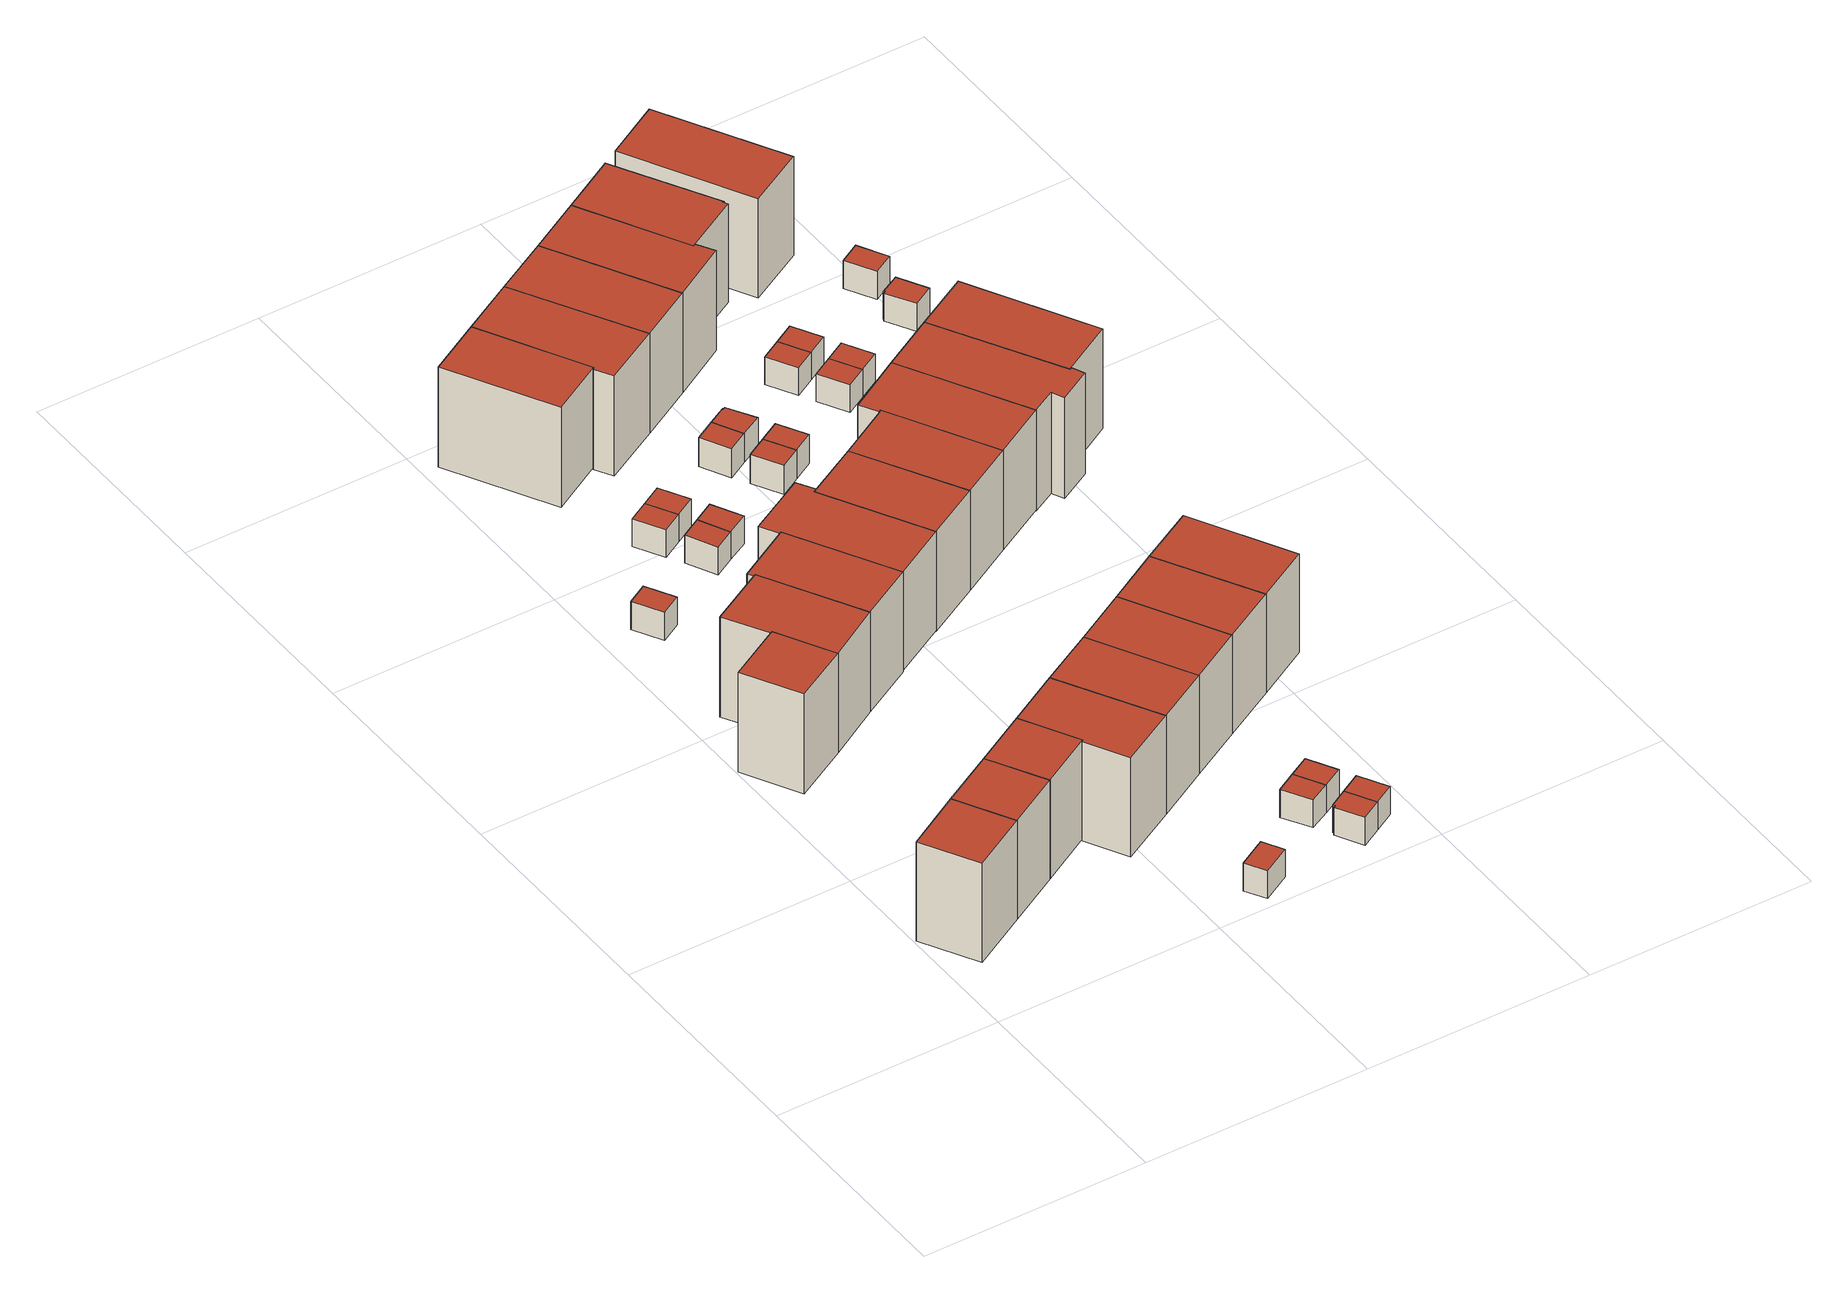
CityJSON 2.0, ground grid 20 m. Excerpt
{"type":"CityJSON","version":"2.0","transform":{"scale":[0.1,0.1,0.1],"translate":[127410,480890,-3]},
"CityObjects":{
"building1":{"type":"Building","attributes":{"b3_dak_type":"multiple horizontal","b3_h_dak_50p":7.15,"b3_h_dak_70p":7.23,"b3_h_dak_max":7.38,"b3_h_dak_min":1.09,"b3_h_maaiveld":-2.41,"b3_kas_warenhuis":false,"b3_mutatie_ahn3_ahn4":true,"b3_reconstructie_onvolledig":false,"b3_rmse_lod12":1,"b3_rmse_lod13":1,"b3_rmse_lod22":0.988,"b3_val3dity_lod12":"[]","b3_val3dity_lod13":"[]","b3_val3dity_lod22":"[]","b3_volume_lod12":304.43,"b3_volume_lod13":304.43,"b3_volume_lod22":302.53,"geconstateerd":false,"oorspronkelijkbouwjaar":2018,"status":"Pand in gebruik"},"children":["building1-1"]},
"building1-1":{"type":"BuildingPart","parents":["building1"],"geometry":[{"type":"Solid","lod":"1.2","boundaries":[[[[0,1,2,3]],[[4,1,0,5]],[[5,0,3,6]],[[7,2,1,4]],[[6,3,2,7]],[[6,7,4,5]]]],"semantics":{"surfaces":[{"type":"GroundSurface"},{"type":"WallSurface","on_footprint_edge":true},{"type":"RoofSurface"}],"values":[[0,1,1,1,1,2]]}}]},
"building2":{"type":"Building","attributes":{"b3_dak_type":"multiple horizontal","b3_h_dak_50p":7.14,"b3_h_dak_70p":7.22,"b3_h_dak_max":7.39,"b3_h_dak_min":6.94,"b3_h_maaiveld":-2.44,"b3_kas_warenhuis":false,"b3_mutatie_ahn3_ahn4":true,"b3_reconstructie_onvolledig":false,"b3_rmse_lod12":0.137,"b3_rmse_lod13":0.137,"b3_rmse_lod22":0.114,"b3_val3dity_lod12":"[]","b3_val3dity_lod13":"[]","b3_val3dity_lod22":"[]","b3_volume_lod12":291.88,"b3_volume_lod13":291.88,"b3_volume_lod22":289.61,"geconstateerd":false,"oorspronkelijkbouwjaar":2018,"status":"Pand in gebruik"},"children":["building2-1"]},
"building2-1":{"type":"BuildingPart","parents":["building2"],"geometry":[{"type":"Solid","lod":"1.2","boundaries":[[[[3,8,9,0]],[[10,8,3,6]],[[11,9,8,10]],[[6,3,0,5]],[[5,0,9,11]],[[5,11,10,6]]]],"semantics":{"surfaces":[{"type":"GroundSurface"},{"type":"WallSurface","on_footprint_edge":true},{"type":"RoofSurface"}],"values":[[0,1,1,1,1,2]]}}]},
"building3":{"type":"Building","attributes":{"b3_dak_type":"slanted","b3_h_dak_50p":7.13,"b3_h_dak_70p":7.23,"b3_h_dak_max":7.39,"b3_h_dak_min":6.95,"b3_h_maaiveld":-2.5,"b3_kas_warenhuis":false,"b3_mutatie_ahn3_ahn4":true,"b3_reconstructie_onvolledig":false,"b3_rmse_lod12":0.148,"b3_rmse_lod13":0.148,"b3_rmse_lod22":0.121,"b3_val3dity_lod12":"[]","b3_val3dity_lod13":"[]","b3_val3dity_lod22":"[]","b3_volume_lod12":292.3,"b3_volume_lod13":292.3,"b3_volume_lod22":289.14,"geconstateerd":false,"oorspronkelijkbouwjaar":2018,"status":"Pand in gebruik"},"children":["building3-1"]},
"building3-1":{"type":"BuildingPart","parents":["building3"],"geometry":[{"type":"Solid","lod":"1.2","boundaries":[[[[12,13,14,15,16]],[[17,13,12,18]],[[19,14,13,17]],[[20,15,14,19]],[[18,12,16,21]],[[21,16,15,20]],[[21,20,19,17,18]]]],"semantics":{"surfaces":[{"type":"GroundSurface"},{"type":"WallSurface","on_footprint_edge":true},{"type":"RoofSurface"}],"values":[[0,1,1,1,1,1,2]]}}]},
"building4":{"type":"Building","attributes":{"b3_dak_type":"multiple horizontal","b3_h_dak_50p":7.12,"b3_h_dak_70p":7.22,"b3_h_dak_max":7.37,"b3_h_dak_min":1.08,"b3_h_maaiveld":-2.45,"b3_kas_warenhuis":false,"b3_mutatie_ahn3_ahn4":false,"b3_reconstructie_onvolledig":false,"b3_rmse_lod12":1.11,"b3_rmse_lod13":1.11,"b3_rmse_lod22":1.09,"b3_val3dity_lod12":"[]","b3_val3dity_lod13":"[]","b3_val3dity_lod22":"[]","b3_volume_lod12":290.78,"b3_volume_lod13":290.78,"b3_volume_lod22":288.48,"geconstateerd":false,"oorspronkelijkbouwjaar":2018,"status":"Pand in gebruik"},"children":["building4-1"]},
"building4-1":{"type":"BuildingPart","parents":["building4"],"geometry":[{"type":"Solid","lod":"1.2","boundaries":[[[[8,22,23,9]],[[24,22,8,10]],[[25,23,22,24]],[[10,8,9,11]],[[11,9,23,25]],[[11,25,24,10]]]],"semantics":{"surfaces":[{"type":"GroundSurface"},{"type":"WallSurface","on_footprint_edge":true},{"type":"RoofSurface"}],"values":[[0,1,1,1,1,2]]}}]},
"building5":{"type":"Building","attributes":{"b3_dak_type":"multiple horizontal","b3_h_dak_50p":7.1,"b3_h_dak_70p":7.22,"b3_h_dak_max":7.38,"b3_h_dak_min":6.89,"b3_h_maaiveld":-2.47,"b3_kas_warenhuis":false,"b3_mutatie_ahn3_ahn4":true,"b3_reconstructie_onvolledig":false,"b3_rmse_lod12":0.143,"b3_rmse_lod13":0.143,"b3_rmse_lod22":0.119,"b3_val3dity_lod12":"[]","b3_val3dity_lod13":"[]","b3_val3dity_lod22":"[]","b3_volume_lod12":520.03,"b3_volume_lod13":520.03,"b3_volume_lod22":515.89,"geconstateerd":false,"oorspronkelijkbouwjaar":2018,"status":"Pand in gebruik"},"children":["building5-1"]},
"building5-1":{"type":"BuildingPart","parents":["building5"],"geometry":[{"type":"Solid","lod":"1.2","boundaries":[[[[26,27,28,29,12,16,15]],[[30,27,26,31]],[[31,26,15,20]],[[20,15,16,21]],[[21,16,12,18]],[[18,12,29,32]],[[33,28,27,30]],[[32,29,28,33]],[[32,33,30,31,20,21,18]]]],"semantics":{"surfaces":[{"type":"GroundSurface"},{"type":"WallSurface","on_footprint_edge":true},{"type":"RoofSurface"}],"values":[[0,1,1,1,1,1,1,1,2]]}}]},
"building6":{"type":"Building","attributes":{"b3_dak_type":"multiple horizontal","b3_h_dak_50p":0.61,"b3_h_dak_70p":0.64,"b3_h_dak_max":0.72,"b3_h_dak_min":0.55,"b3_h_maaiveld":-2.1,"b3_kas_warenhuis":false,"b3_mutatie_ahn3_ahn4":true,"b3_reconstructie_onvolledig":false,"b3_rmse_lod12":0.0375,"b3_rmse_lod13":0.0375,"b3_rmse_lod22":0.032,"b3_val3dity_lod12":"[]","b3_val3dity_lod13":"[]","b3_val3dity_lod22":"[]","b3_volume_lod12":16.16,"b3_volume_lod13":16.16,"b3_volume_lod22":16.11,"geconstateerd":false,"oorspronkelijkbouwjaar":2018,"status":"Pand in gebruik"},"children":["building6-1"]},
"building6-1":{"type":"BuildingPart","parents":["building6"],"geometry":[{"type":"Solid","lod":"1.2","boundaries":[[[[34,35,36,37]],[[38,35,34,39]],[[40,36,35,38]],[[39,34,37,41]],[[41,37,36,40]],[[41,40,38,39]]]],"semantics":{"surfaces":[{"type":"GroundSurface"},{"type":"WallSurface","on_footprint_edge":true},{"type":"RoofSurface"}],"values":[[0,1,1,1,1,2]]}}]},
"building7":{"type":"Building","attributes":{"b3_dak_type":"multiple horizontal","b3_h_dak_50p":7.1,"b3_h_dak_70p":7.21,"b3_h_dak_max":7.41,"b3_h_dak_min":6.9,"b3_h_maaiveld":-2.44,"b3_kas_warenhuis":false,"b3_mutatie_ahn3_ahn4":false,"b3_reconstructie_onvolledig":false,"b3_rmse_lod12":0.129,"b3_rmse_lod13":0.129,"b3_rmse_lod22":0.112,"b3_val3dity_lod12":"[]","b3_val3dity_lod13":"[]","b3_val3dity_lod22":"[]","b3_volume_lod12":520.64,"b3_volume_lod13":520.64,"b3_volume_lod22":517.15,"geconstateerd":false,"oorspronkelijkbouwjaar":2018,"status":"Pand in gebruik"},"children":["building7-1"]},
"building7-1":{"type":"BuildingPart","parents":["building7"],"geometry":[{"type":"Solid","lod":"1.2","boundaries":[[[[42,43,44,23,22,45]],[[46,43,42,47]],[[24,22,23,25]],[[48,45,22,24]],[[47,42,45,48]],[[25,23,44,49]],[[49,44,43,46]],[[49,46,47,48,24,25]]]],"semantics":{"surfaces":[{"type":"GroundSurface"},{"type":"WallSurface","on_footprint_edge":true},{"type":"RoofSurface"}],"values":[[0,1,1,1,1,1,1,2]]}}]},
"building8":{"type":"Building","attributes":{"b3_dak_type":"slanted","b3_h_dak_50p":7.04,"b3_h_dak_70p":7.21,"b3_h_dak_max":7.41,"b3_h_dak_min":3.94,"b3_h_maaiveld":-2.46,"b3_kas_warenhuis":false,"b3_mutatie_ahn3_ahn4":true,"b3_reconstructie_onvolledig":false,"b3_rmse_lod12":1.17,"b3_rmse_lod13":0.175,"b3_rmse_lod22":0.147,"b3_val3dity_lod12":"[]","b3_val3dity_lod13":"[]","b3_val3dity_lod22":"[]","b3_volume_lod12":542.75,"b3_volume_lod13":514.76,"b3_volume_lod22":508.88,"geconstateerd":false,"oorspronkelijkbouwjaar":2018,"status":"Pand in gebruik"},"children":["building8-1"]},
"building8-1":{"type":"BuildingPart","parents":["building8"],"geometry":[{"type":"Solid","lod":"1.2","boundaries":[[[[50,51,52,53,29,28,27]],[[54,51,50,55]],[[55,50,27,30]],[[30,27,28,33]],[[33,28,29,32]],[[32,29,53,56]],[[57,52,51,54]],[[56,53,52,57]],[[56,57,54,55,30,33,32]]]],"semantics":{"surfaces":[{"type":"GroundSurface"},{"type":"WallSurface","on_footprint_edge":true},{"type":"RoofSurface"}],"values":[[0,1,1,1,1,1,1,1,2]]}}]},
"building9":{"type":"Building","attributes":{"b3_dak_type":"multiple horizontal","b3_h_dak_50p":0.6,"b3_h_dak_70p":0.63,"b3_h_dak_max":0.72,"b3_h_dak_min":0.54,"b3_h_maaiveld":-2.08,"b3_kas_warenhuis":false,"b3_mutatie_ahn3_ahn4":true,"b3_reconstructie_onvolledig":false,"b3_rmse_lod12":0.0441,"b3_rmse_lod13":0.0441,"b3_rmse_lod22":0.0418,"b3_val3dity_lod12":"[]","b3_val3dity_lod13":"[]","b3_val3dity_lod22":"[]","b3_volume_lod12":15.95,"b3_volume_lod13":15.95,"b3_volume_lod22":15.9,"geconstateerd":false,"oorspronkelijkbouwjaar":2018,"status":"Pand in gebruik"},"children":["building9-1"]},
"building9-1":{"type":"BuildingPart","parents":["building9"],"geometry":[{"type":"Solid","lod":"1.2","boundaries":[[[[58,59,60,61]],[[62,58,61,63]],[[63,61,60,64]],[[64,60,59,65]],[[65,59,58,62]],[[65,62,63,64]]]],"semantics":{"surfaces":[{"type":"GroundSurface"},{"type":"WallSurface","on_footprint_edge":true},{"type":"RoofSurface"}],"values":[[0,1,1,1,1,2]]}}]},
"building10":{"type":"Building","attributes":{"b3_dak_type":"multiple horizontal","b3_h_dak_50p":0.61,"b3_h_dak_70p":0.62,"b3_h_dak_max":0.69,"b3_h_dak_min":0.55,"b3_h_maaiveld":-2.09,"b3_kas_warenhuis":false,"b3_mutatie_ahn3_ahn4":true,"b3_reconstructie_onvolledig":false,"b3_rmse_lod12":0.0345,"b3_rmse_lod13":0.0345,"b3_rmse_lod22":0.0306,"b3_val3dity_lod12":"[]","b3_val3dity_lod13":"[]","b3_val3dity_lod22":"[]","b3_volume_lod12":16.01,"b3_volume_lod13":16.01,"b3_volume_lod22":15.98,"geconstateerd":false,"oorspronkelijkbouwjaar":2018,"status":"Pand in gebruik"},"children":["building10-1"]},
"building10-1":{"type":"BuildingPart","parents":["building10"],"geometry":[{"type":"Solid","lod":"1.2","boundaries":[[[[66,67,68,69]],[[70,67,66,71]],[[71,66,69,72]],[[73,68,67,70]],[[72,69,68,73]],[[72,73,70,71]]]],"semantics":{"surfaces":[{"type":"GroundSurface"},{"type":"WallSurface","on_footprint_edge":true},{"type":"RoofSurface"}],"values":[[0,1,1,1,1,2]]}}]},
"building11":{"type":"Building","attributes":{"b3_dak_type":"multiple horizontal","b3_h_dak_50p":7.06,"b3_h_dak_70p":7.22,"b3_h_dak_max":7.41,"b3_h_dak_min":4.03,"b3_h_maaiveld":-2.48,"b3_kas_warenhuis":false,"b3_mutatie_ahn3_ahn4":true,"b3_reconstructie_onvolledig":false,"b3_rmse_lod12":1.56,"b3_rmse_lod13":0.136,"b3_rmse_lod22":0.112,"b3_val3dity_lod12":"[]","b3_val3dity_lod13":"[]","b3_val3dity_lod22":"[]","b3_volume_lod12":542.22,"b3_volume_lod13":495.14,"b3_volume_lod22":491.28,"geconstateerd":false,"oorspronkelijkbouwjaar":2018,"status":"Pand in gebruik"},"children":["building11-1"]},
"building11-1":{"type":"BuildingPart","parents":["building11"],"geometry":[{"type":"Solid","lod":"1.2","boundaries":[[[[74,75,76,77]],[[78,75,74,79]],[[80,76,75,78]],[[79,74,77,81]],[[81,77,76,80]],[[81,80,78,79]]]],"semantics":{"surfaces":[{"type":"GroundSurface"},{"type":"WallSurface","on_footprint_edge":true},{"type":"RoofSurface"}],"values":[[0,1,1,1,1,2]]}}]},
"building12":{"type":"Building","attributes":{"b3_dak_type":"multiple horizontal","b3_h_dak_50p":0.61,"b3_h_dak_70p":0.63,"b3_h_dak_max":0.7,"b3_h_dak_min":0.54,"b3_h_maaiveld":-2.1,"b3_kas_warenhuis":false,"b3_mutatie_ahn3_ahn4":true,"b3_reconstructie_onvolledig":false,"b3_rmse_lod12":0.0377,"b3_rmse_lod13":0.0377,"b3_rmse_lod22":0.0335,"b3_val3dity_lod12":"[]","b3_val3dity_lod13":"[]","b3_val3dity_lod22":"[]","b3_volume_lod12":16.13,"b3_volume_lod13":16.13,"b3_volume_lod22":16.07,"geconstateerd":false,"oorspronkelijkbouwjaar":2018,"status":"Pand in gebruik"},"children":["building12-1"]},
"building12-1":{"type":"BuildingPart","parents":["building12"],"geometry":[{"type":"Solid","lod":"1.2","boundaries":[[[[82,83,84,85]],[[86,83,82,87]],[[88,84,83,86]],[[87,82,85,89]],[[89,85,84,88]],[[89,88,86,87]]]],"semantics":{"surfaces":[{"type":"GroundSurface"},{"type":"WallSurface","on_footprint_edge":true},{"type":"RoofSurface"}],"values":[[0,1,1,1,1,2]]}}]},
"building13":{"type":"Building","attributes":{"b3_dak_type":"slanted","b3_h_dak_50p":7.05,"b3_h_dak_70p":7.2,"b3_h_dak_max":7.41,"b3_h_dak_min":3.86,"b3_h_maaiveld":-2.43,"b3_kas_warenhuis":false,"b3_mutatie_ahn3_ahn4":true,"b3_reconstructie_onvolledig":false,"b3_rmse_lod12":1.26,"b3_rmse_lod13":0.158,"b3_rmse_lod22":0.113,"b3_val3dity_lod12":"[]","b3_val3dity_lod13":"[]","b3_val3dity_lod22":"[]","b3_volume_lod12":508.71,"b3_volume_lod13":483.22,"b3_volume_lod22":478.34,"geconstateerd":false,"oorspronkelijkbouwjaar":2018,"status":"Pand in gebruik"},"children":["building13-1"]},
"building13-1":{"type":"BuildingPart","parents":["building13"],"geometry":[{"type":"Solid","lod":"1.2","boundaries":[[[[90,42,45,91]],[[47,42,90,92]],[[92,90,91,93]],[[48,45,42,47]],[[93,91,45,48]],[[93,48,47,92]]]],"semantics":{"surfaces":[{"type":"GroundSurface"},{"type":"WallSurface","on_footprint_edge":true},{"type":"RoofSurface"}],"values":[[0,1,1,1,1,2]]}}]},
"building14":{"type":"Building","attributes":{"b3_dak_type":"multiple horizontal","b3_h_dak_50p":7.05,"b3_h_dak_70p":7.19,"b3_h_dak_max":7.41,"b3_h_dak_min":1.1,"b3_h_maaiveld":-2.45,"b3_kas_warenhuis":false,"b3_mutatie_ahn3_ahn4":false,"b3_reconstructie_onvolledig":false,"b3_rmse_lod12":2.69,"b3_rmse_lod13":1.11,"b3_rmse_lod22":0.15,"b3_val3dity_lod12":"[]","b3_val3dity_lod13":"[]","b3_val3dity_lod22":"[]","b3_volume_lod12":640.27,"b3_volume_lod13":564.7,"b3_volume_lod22":533.79,"geconstateerd":false,"oorspronkelijkbouwjaar":2018,"status":"Pand in gebruik"},"children":["building14-1"]},
"building14-1":{"type":"BuildingPart","parents":["building14"],"geometry":[{"type":"Solid","lod":"1.2","boundaries":[[[[94,95,96,97,98,99,100,101]],[[102,95,94,103]],[[103,94,101,54]],[[54,101,100,57]],[[104,98,97,105]],[[56,99,98,104]],[[106,96,95,102]],[[57,100,99,56]],[[105,97,96,106]],[[105,106,102,103,54,57,56,104]]]],"semantics":{"surfaces":[{"type":"GroundSurface"},{"type":"WallSurface","on_footprint_edge":true},{"type":"RoofSurface"}],"values":[[0,1,1,1,1,1,1,1,1,2]]}}]},
"building15":{"type":"Building","attributes":{"b3_dak_type":"multiple horizontal","b3_h_dak_50p":0.61,"b3_h_dak_70p":0.64,"b3_h_dak_max":0.7,"b3_h_dak_min":0.55,"b3_h_maaiveld":-2.11,"b3_kas_warenhuis":false,"b3_mutatie_ahn3_ahn4":true,"b3_reconstructie_onvolledig":false,"b3_rmse_lod12":0.0375,"b3_rmse_lod13":0.0375,"b3_rmse_lod22":0.0339,"b3_val3dity_lod12":"[]","b3_val3dity_lod13":"[]","b3_val3dity_lod22":"[]","b3_volume_lod12":16.17,"b3_volume_lod13":16.17,"b3_volume_lod22":16.13,"geconstateerd":false,"oorspronkelijkbouwjaar":2018,"status":"Pand in gebruik"},"children":["building15-1"]},
"building15-1":{"type":"BuildingPart","parents":["building15"],"geometry":[{"type":"Solid","lod":"1.2","boundaries":[[[[66,69,107,108]],[[71,66,108,109]],[[109,108,107,110]],[[110,107,69,72]],[[72,69,66,71]],[[72,71,109,110]]]],"semantics":{"surfaces":[{"type":"GroundSurface"},{"type":"WallSurface","on_footprint_edge":true},{"type":"RoofSurface"}],"values":[[0,1,1,1,1,2]]}}]},
"building16":{"type":"Building","attributes":{"b3_dak_type":"multiple horizontal","b3_h_dak_50p":0.62,"b3_h_dak_70p":0.65,"b3_h_dak_max":0.7,"b3_h_dak_min":0.56,"b3_h_maaiveld":-2.11,"b3_kas_warenhuis":false,"b3_mutatie_ahn3_ahn4":true,"b3_reconstructie_onvolledig":false,"b3_rmse_lod12":0.0371,"b3_rmse_lod13":0.0371,"b3_rmse_lod22":0.0308,"b3_val3dity_lod12":"[]","b3_val3dity_lod13":"[]","b3_val3dity_lod22":"[]","b3_volume_lod12":16.3,"b3_volume_lod13":16.3,"b3_volume_lod22":16.25,"geconstateerd":false,"oorspronkelijkbouwjaar":2018,"status":"Pand in gebruik"},"children":["building16-1"]},
"building16-1":{"type":"BuildingPart","parents":["building16"],"geometry":[{"type":"Solid","lod":"1.2","boundaries":[[[[83,111,112,84]],[[113,111,83,86]],[[114,112,111,113]],[[86,83,84,88]],[[88,84,112,114]],[[88,114,113,86]]]],"semantics":{"surfaces":[{"type":"GroundSurface"},{"type":"WallSurface","on_footprint_edge":true},{"type":"RoofSurface"}],"values":[[0,1,1,1,1,2]]}}]},
"building17":{"type":"Building","attributes":{"b3_dak_type":"multiple horizontal","b3_h_dak_50p":7.05,"b3_h_dak_70p":7.21,"b3_h_dak_max":7.4,"b3_h_dak_min":1.1,"b3_h_maaiveld":-2.48,"b3_kas_warenhuis":false,"b3_mutatie_ahn3_ahn4":true,"b3_reconstructie_onvolledig":false,"b3_rmse_lod12":2.42,"b3_rmse_lod13":1.1,"b3_rmse_lod22":0.784,"b3_val3dity_lod12":"[]","b3_val3dity_lod13":"[]","b3_val3dity_lod22":"[]","b3_volume_lod12":644.46,"b3_volume_lod13":587.42,"b3_volume_lod22":583.42,"geconstateerd":false,"oorspronkelijkbouwjaar":2018,"status":"Pand in gebruik"},"children":["building17-1"]},
"building17-1":{"type":"BuildingPart","parents":["building17"],"geometry":[{"type":"Solid","lod":"1.2","boundaries":[[[[115,116,117,76,75,118]],[[119,116,115,120]],[[78,75,76,80]],[[121,118,75,78]],[[120,115,118,121]],[[80,76,117,122]],[[122,117,116,119]],[[122,119,120,121,78,80]]]],"semantics":{"surfaces":[{"type":"GroundSurface"},{"type":"WallSurface","on_footprint_edge":true},{"type":"RoofSurface"}],"values":[[0,1,1,1,1,1,1,2]]}}]},
"building18":{"type":"Building","attributes":{"b3_dak_type":"multiple horizontal","b3_h_dak_50p":0.63,"b3_h_dak_70p":0.66,"b3_h_dak_max":0.71,"b3_h_dak_min":0.42,"b3_h_maaiveld":-2.09,"b3_kas_warenhuis":false,"b3_mutatie_ahn3_ahn4":true,"b3_reconstructie_onvolledig":false,"b3_rmse_lod12":0.0407,"b3_rmse_lod13":0.0407,"b3_rmse_lod22":0.0365,"b3_val3dity_lod12":"[]","b3_val3dity_lod13":"[]","b3_val3dity_lod22":"[]","b3_volume_lod12":16,"b3_volume_lod13":16,"b3_volume_lod22":15.91,"geconstateerd":false,"oorspronkelijkbouwjaar":2018,"status":"Pand in gebruik"},"children":["building18-1"]},
"building18-1":{"type":"BuildingPart","parents":["building18"],"geometry":[{"type":"Solid","lod":"1.2","boundaries":[[[[123,124,125,126]],[[127,124,123,128]],[[129,125,124,127]],[[128,123,126,130]],[[130,126,125,129]],[[130,129,127,128]]]],"semantics":{"surfaces":[{"type":"GroundSurface"},{"type":"WallSurface","on_footprint_edge":true},{"type":"RoofSurface"}],"values":[[0,1,1,1,1,2]]}}]},
"building19":{"type":"Building","attributes":{"b3_dak_type":"multiple horizontal","b3_h_dak_50p":7.07,"b3_h_dak_70p":7.19,"b3_h_dak_max":7.38,"b3_h_dak_min":6.91,"b3_h_maaiveld":-2.43,"b3_kas_warenhuis":false,"b3_mutatie_ahn3_ahn4":true,"b3_reconstructie_onvolledig":false,"b3_rmse_lod12":0.13,"b3_rmse_lod13":0.13,"b3_rmse_lod22":0.111,"b3_val3dity_lod12":"[]","b3_val3dity_lod13":"[]","b3_val3dity_lod22":"[]","b3_volume_lod12":508.19,"b3_volume_lod13":508.19,"b3_volume_lod22":504.8,"geconstateerd":false,"oorspronkelijkbouwjaar":2018,"status":"Pand in gebruik"},"children":["building19-1"]},
"building19-1":{"type":"BuildingPart","parents":["building19"],"geometry":[{"type":"Solid","lod":"1.2","boundaries":[[[[131,90,91,132]],[[92,90,131,133]],[[133,131,132,134]],[[93,91,90,92]],[[134,132,91,93]],[[134,93,92,133]]]],"semantics":{"surfaces":[{"type":"GroundSurface"},{"type":"WallSurface","on_footprint_edge":true},{"type":"RoofSurface"}],"values":[[0,1,1,1,1,2]]}}]},
"building20":{"type":"Building","attributes":{"b3_dak_type":"multiple horizontal","b3_h_dak_50p":0.61,"b3_h_dak_70p":0.63,"b3_h_dak_max":0.71,"b3_h_dak_min":0.51,"b3_h_maaiveld":-2.09,"b3_kas_warenhuis":false,"b3_mutatie_ahn3_ahn4":true,"b3_reconstructie_onvolledig":false,"b3_rmse_lod12":0.0345,"b3_rmse_lod13":0.0345,"b3_rmse_lod22":0.0316,"b3_val3dity_lod12":"[]","b3_val3dity_lod13":"[]","b3_val3dity_lod22":"[]","b3_volume_lod12":15.91,"b3_volume_lod13":15.91,"b3_volume_lod22":15.88,"geconstateerd":false,"oorspronkelijkbouwjaar":2018,"status":"Pand in gebruik"},"children":["building20-1"]},
"building20-1":{"type":"BuildingPart","parents":["building20"],"geometry":[{"type":"Solid","lod":"1.2","boundaries":[[[[135,136,137,138,139,140]],[[141,135,140,142]],[[143,137,136,144]],[[145,138,137,143]],[[142,140,139,146]],[[146,139,138,145]],[[144,136,135,141]],[[144,141,142,146,145,143]]]],"semantics":{"surfaces":[{"type":"GroundSurface"},{"type":"WallSurface","on_footprint_edge":true},{"type":"RoofSurface"}],"values":[[0,1,1,1,1,1,1,2]]}}]},
"building21":{"type":"Building","attributes":{"b3_dak_type":"slanted","b3_h_dak_50p":7.07,"b3_h_dak_70p":7.19,"b3_h_dak_max":7.39,"b3_h_dak_min":6.9,"b3_h_maaiveld":-2.48,"b3_kas_warenhuis":false,"b3_mutatie_ahn3_ahn4":true,"b3_reconstructie_onvolledig":false,"b3_rmse_lod12":0.146,"b3_rmse_lod13":0.146,"b3_rmse_lod22":0.126,"b3_val3dity_lod12":"[]","b3_val3dity_lod13":"[]","b3_val3dity_lod22":"[]","b3_volume_lod12":540.29,"b3_volume_lod13":540.29,"b3_volume_lod22":535.58,"geconstateerd":false,"oorspronkelijkbouwjaar":2018,"status":"Pand in gebruik"},"children":["building21-1"]},
"building21-1":{"type":"BuildingPart","parents":["building21"],"geometry":[{"type":"Solid","lod":"1.2","boundaries":[[[[147,148,149,150]],[[104,148,147,151]],[[151,147,150,152]],[[105,149,148,104]],[[152,150,149,105]],[[152,105,104,151]]]],"semantics":{"surfaces":[{"type":"GroundSurface"},{"type":"WallSurface","on_footprint_edge":true},{"type":"RoofSurface"}],"values":[[0,1,1,1,1,2]]}}]},
"building22":{"type":"Building","attributes":{"b3_dak_type":"multiple horizontal","b3_h_dak_50p":0.63,"b3_h_dak_70p":0.65,"b3_h_dak_max":0.71,"b3_h_dak_min":0.55,"b3_h_maaiveld":-2.09,"b3_kas_warenhuis":false,"b3_mutatie_ahn3_ahn4":true,"b3_reconstructie_onvolledig":false,"b3_rmse_lod12":0.0331,"b3_rmse_lod13":0.0331,"b3_rmse_lod22":0.0301,"b3_val3dity_lod12":"[]","b3_val3dity_lod13":"[]","b3_val3dity_lod22":"[]","b3_volume_lod12":15.97,"b3_volume_lod13":15.97,"b3_volume_lod22":15.92,"geconstateerd":false,"oorspronkelijkbouwjaar":2018,"status":"Pand in gebruik"},"children":["building22-1"]},
"building22-1":{"type":"BuildingPart","parents":["building22"],"geometry":[{"type":"Solid","lod":"1.2","boundaries":[[[[153,154,125,124]],[[129,125,154,155]],[[127,124,125,129]],[[156,153,124,127]],[[155,154,153,156]],[[155,156,127,129]]]],"semantics":{"surfaces":[{"type":"GroundSurface"},{"type":"WallSurface","on_footprint_edge":true},{"type":"RoofSurface"}],"values":[[0,1,1,1,1,2]]}}]},
"building23":{"type":"Building","attributes":{"b3_dak_type":"multiple horizontal","b3_h_dak_50p":0.63,"b3_h_dak_70p":0.65,"b3_h_dak_max":0.7,"b3_h_dak_min":0.57,"b3_h_maaiveld":-2.09,"b3_kas_warenhuis":false,"b3_mutatie_ahn3_ahn4":true,"b3_reconstructie_onvolledig":false,"b3_rmse_lod12":0.0351,"b3_rmse_lod13":0.0351,"b3_rmse_lod22":0.0296,"b3_val3dity_lod12":"[]","b3_val3dity_lod13":"[]","b3_val3dity_lod22":"[]","b3_volume_lod12":16.19,"b3_volume_lod13":16.19,"b3_volume_lod22":16.16,"geconstateerd":false,"oorspronkelijkbouwjaar":2018,"status":"Pand in gebruik"},"children":["building23-1"]},
"building23-1":{"type":"BuildingPart","parents":["building23"],"geometry":[{"type":"Solid","lod":"1.2","boundaries":[[[[139,157,158,140]],[[159,157,139,146]],[[160,158,157,159]],[[146,139,140,142]],[[142,140,158,160]],[[142,160,159,146]]]],"semantics":{"surfaces":[{"type":"GroundSurface"},{"type":"WallSurface","on_footprint_edge":true},{"type":"RoofSurface"}],"values":[[0,1,1,1,1,2]]}}]},
"building24":{"type":"Building","attributes":{"b3_dak_type":"multiple horizontal","b3_h_dak_50p":0.62,"b3_h_dak_70p":0.64,"b3_h_dak_max":0.71,"b3_h_dak_min":0.53,"b3_h_maaiveld":-2.18,"b3_kas_warenhuis":false,"b3_mutatie_ahn3_ahn4":true,"b3_reconstructie_onvolledig":false,"b3_rmse_lod12":0.0359,"b3_rmse_lod13":0.0359,"b3_rmse_lod22":0.0348,"b3_val3dity_lod12":"[]","b3_val3dity_lod13":"[]","b3_val3dity_lod22":"[]","b3_volume_lod12":16.62,"b3_volume_lod13":16.62,"b3_volume_lod22":16.59,"geconstateerd":false,"oorspronkelijkbouwjaar":2018,"status":"Pand in gebruik"},"children":["building24-1"]},
"building24-1":{"type":"BuildingPart","parents":["building24"],"geometry":[{"type":"Solid","lod":"1.2","boundaries":[[[[161,162,163,164]],[[165,162,161,166]],[[166,161,164,167]],[[168,163,162,165]],[[167,164,163,168]],[[167,168,165,166]]]],"semantics":{"surfaces":[{"type":"GroundSurface"},{"type":"WallSurface","on_footprint_edge":true},{"type":"RoofSurface"}],"values":[[0,1,1,1,1,2]]}}]},
"building25":{"type":"Building","attributes":{"b3_dak_type":"multiple horizontal","b3_h_dak_50p":0.61,"b3_h_dak_70p":0.63,"b3_h_dak_max":0.72,"b3_h_dak_min":0.54,"b3_h_maaiveld":-2.18,"b3_kas_warenhuis":false,"b3_mutatie_ahn3_ahn4":true,"b3_reconstructie_onvolledig":false,"b3_rmse_lod12":0.0382,"b3_rmse_lod13":0.0382,"b3_rmse_lod22":0.0348,"b3_val3dity_lod12":"[]","b3_val3dity_lod13":"[]","b3_val3dity_lod22":"[]","b3_volume_lod12":16.56,"b3_volume_lod13":16.56,"b3_volume_lod22":16.52,"geconstateerd":false,"oorspronkelijkbouwjaar":2018,"status":"Pand in gebruik"},"children":["building25-1"]},
"building25-1":{"type":"BuildingPart","parents":["building25"],"geometry":[{"type":"Solid","lod":"1.2","boundaries":[[[[169,170,171,172]],[[173,170,169,174]],[[175,171,170,173]],[[174,169,172,176]],[[176,172,171,175]],[[176,175,173,174]]]],"semantics":{"surfaces":[{"type":"GroundSurface"},{"type":"WallSurface","on_footprint_edge":true},{"type":"RoofSurface"}],"values":[[0,1,1,1,1,2]]}}]},
"building26":{"type":"Building","attributes":{"b3_dak_type":"multiple horizontal","b3_h_dak_50p":7.03,"b3_h_dak_70p":7.16,"b3_h_dak_max":7.44,"b3_h_dak_min":1.09,"b3_h_maaiveld":-2.5,"b3_kas_warenhuis":false,"b3_mutatie_ahn3_ahn4":true,"b3_reconstructie_onvolledig":false,"b3_rmse_lod12":2.2,"b3_rmse_lod13":0.162,"b3_rmse_lod22":0.0947,"b3_val3dity_lod12":"[]","b3_val3dity_lod13":"[]","b3_val3dity_lod22":"[]","b3_volume_lod12":637.54,"b3_volume_lod13":576.92,"b3_volume_lod22":570.95,"geconstateerd":false,"oorspronkelijkbouwjaar":2018,"status":"Pand in gebruik"},"children":["building26-1"]},
"building26-1":{"type":"BuildingPart","parents":["building26"],"geometry":[{"type":"Solid","lod":"1.2","boundaries":[[[[177,115,118,178]],[[120,115,177,179]],[[179,177,178,180]],[[121,118,115,120]],[[180,178,118,121]],[[180,121,120,179]]]],"semantics":{"surfaces":[{"type":"GroundSurface"},{"type":"WallSurface","on_footprint_edge":true},{"type":"RoofSurface"}],"values":[[0,1,1,1,1,2]]}}]},
"building27":{"type":"Building","attributes":{"b3_dak_type":"multiple horizontal","b3_h_dak_50p":7.09,"b3_h_dak_70p":7.21,"b3_h_dak_max":7.39,"b3_h_dak_min":6.9,"b3_h_maaiveld":-2.44,"b3_kas_warenhuis":false,"b3_mutatie_ahn3_ahn4":false,"b3_reconstructie_onvolledig":false,"b3_rmse_lod12":0.128,"b3_rmse_lod13":0.128,"b3_rmse_lod22":0.111,"b3_val3dity_lod12":"[]","b3_val3dity_lod13":"[]","b3_val3dity_lod22":"[]","b3_volume_lod12":509.82,"b3_volume_lod13":509.82,"b3_volume_lod22":506.48,"geconstateerd":false,"oorspronkelijkbouwjaar":2018,"status":"Pand in gebruik"},"children":["building27-1"]},
"building27-1":{"type":"BuildingPart","parents":["building27"],"geometry":[{"type":"Solid","lod":"1.2","boundaries":[[[[181,131,132,182]],[[133,131,181,183]],[[183,181,182,184]],[[134,132,131,133]],[[184,182,132,134]],[[184,134,133,183]]]],"semantics":{"surfaces":[{"type":"GroundSurface"},{"type":"WallSurface","on_footprint_edge":true},{"type":"RoofSurface"}],"values":[[0,1,1,1,1,2]]}}]},
"building28":{"type":"Building","attributes":{"b3_dak_type":"multiple horizontal","b3_h_dak_50p":0.63,"b3_h_dak_70p":0.66,"b3_h_dak_max":0.73,"b3_h_dak_min":0.56,"b3_h_maaiveld":-2.18,"b3_kas_warenhuis":false,"b3_mutatie_ahn3_ahn4":true,"b3_reconstructie_onvolledig":false,"b3_rmse_lod12":0.037,"b3_rmse_lod13":0.037,"b3_rmse_lod22":0.0312,"b3_val3dity_lod12":"[]","b3_val3dity_lod13":"[]","b3_val3dity_lod22":"[]","b3_volume_lod12":16.61,"b3_volume_lod13":16.61,"b3_volume_lod22":16.56,"geconstateerd":false,"oorspronkelijkbouwjaar":2018,"status":"Pand in gebruik"},"children":["building28-1"]},
"building28-1":{"type":"BuildingPart","parents":["building28"],"geometry":[{"type":"Solid","lod":"1.2","boundaries":[[[[185,186,161,164,187,188]],[[166,161,186,189]],[[190,187,164,167]],[[167,164,161,166]],[[191,188,187,190]],[[192,185,188,191]],[[189,186,185,192]],[[189,192,191,190,167,166]]]],"semantics":{"surfaces":[{"type":"GroundSurface"},{"type":"WallSurface","on_footprint_edge":true},{"type":"RoofSurface"}],"values":[[0,1,1,1,1,1,1,2]]}}]},
"building29":{"type":"Building","attributes":{"b3_dak_type":"multiple horizontal","b3_h_dak_50p":7.04,"b3_h_dak_70p":7.19,"b3_h_dak_max":7.4,"b3_h_dak_min":3.95,"b3_h_maaiveld":-2.47,"b3_kas_warenhuis":false,"b3_mutatie_ahn3_ahn4":true,"b3_reconstructie_onvolledig":false,"b3_rmse_lod12":1.2,"b3_rmse_lod13":0.164,"b3_rmse_lod22":0.127,"b3_val3dity_lod12":"[]","b3_val3dity_lod13":"[]","b3_val3dity_lod22":"[]","b3_volume_lod12":539.79,"b3_volume_lod13":514.08,"b3_volume_lod22":509.12,"geconstateerd":false,"oorspronkelijkbouwjaar":2018,"status":"Pand in gebruik"},"children":["building29-1"]},
"building29-1":{"type":"BuildingPart","parents":["building29"],"geometry":[{"type":"Solid","lod":"1.2","boundaries":[[[[193,147,150,194,195]],[[151,147,193,196]],[[152,150,147,151]],[[197,194,150,152]],[[196,193,195,198]],[[198,195,194,197]],[[198,197,152,151,196]]]],"semantics":{"surfaces":[{"type":"GroundSurface"},{"type":"WallSurface","on_footprint_edge":true},{"type":"RoofSurface"}],"values":[[0,1,1,1,1,1,2]]}}]},
"building30":{"type":"Building","attributes":{"b3_dak_type":"multiple horizontal","b3_h_dak_50p":0.61,"b3_h_dak_70p":0.63,"b3_h_dak_max":0.72,"b3_h_dak_min":0.54,"b3_h_maaiveld":-2.18,"b3_kas_warenhuis":false,"b3_mutatie_ahn3_ahn4":true,"b3_reconstructie_onvolledig":false,"b3_rmse_lod12":0.0378,"b3_rmse_lod13":0.0378,"b3_rmse_lod22":0.0303,"b3_val3dity_lod12":"[]","b3_val3dity_lod13":"[]","b3_val3dity_lod22":"[]","b3_volume_lod12":16.59,"b3_volume_lod13":16.59,"b3_volume_lod22":16.53,"geconstateerd":false,"oorspronkelijkbouwjaar":2018,"status":"Pand in gebruik"},"children":["building30-1"]},
"building30-1":{"type":"BuildingPart","parents":["building30"],"geometry":[{"type":"Solid","lod":"1.2","boundaries":[[[[170,199,200,171]],[[201,199,170,173]],[[202,200,199,201]],[[173,170,171,175]],[[175,171,200,202]],[[175,202,201,173]]]],"semantics":{"surfaces":[{"type":"GroundSurface"},{"type":"WallSurface","on_footprint_edge":true},{"type":"RoofSurface"}],"values":[[0,1,1,1,1,2]]}}]},
"building31":{"type":"Building","attributes":{"b3_dak_type":"multiple horizontal","b3_h_dak_50p":7.03,"b3_h_dak_70p":7.17,"b3_h_dak_max":7.42,"b3_h_dak_min":1.13,"b3_h_maaiveld":-2.45,"b3_kas_warenhuis":false,"b3_mutatie_ahn3_ahn4":true,"b3_reconstructie_onvolledig":false,"b3_rmse_lod12":2.24,"b3_rmse_lod13":0.164,"b3_rmse_lod22":0.0932,"b3_val3dity_lod12":"[]","b3_val3dity_lod13":"[]","b3_val3dity_lod22":"[]","b3_volume_lod12":635.36,"b3_volume_lod13":569.34,"b3_volume_lod22":563.36,"geconstateerd":false,"oorspronkelijkbouwjaar":2018,"status":"Pand in gebruik"},"children":["building31-1"]},
"building31-1":{"type":"BuildingPart","parents":["building31"],"geometry":[{"type":"Solid","lod":"1.2","boundaries":[[[[177,178,203,204,205,206]],[[207,205,204,208]],[[209,206,205,207]],[[180,178,177,179]],[[210,203,178,180]],[[208,204,203,210]],[[179,177,206,209]],[[179,209,207,208,210,180]]]],"semantics":{"surfaces":[{"type":"GroundSurface"},{"type":"WallSurface","on_footprint_edge":true},{"type":"RoofSurface"}],"values":[[0,1,1,1,1,1,1,2]]}}]},
"building32":{"type":"Building","attributes":{"b3_dak_type":"slanted","b3_h_dak_50p":7.04,"b3_h_dak_70p":7.19,"b3_h_dak_max":7.37,"b3_h_dak_min":3.97,"b3_h_maaiveld":-2.44,"b3_kas_warenhuis":false,"b3_mutatie_ahn3_ahn4":false,"b3_reconstructie_onvolledig":false,"b3_rmse_lod12":0.854,"b3_rmse_lod13":0.854,"b3_rmse_lod22":0.622,"b3_val3dity_lod12":"[]","b3_val3dity_lod13":"[]","b3_val3dity_lod22":"[]","b3_volume_lod12":509.03,"b3_volume_lod13":509.03,"b3_volume_lod22":504.03,"geconstateerd":false,"oorspronkelijkbouwjaar":2018,"status":"Pand in gebruik"},"children":["building32-1"]},
"building32-1":{"type":"BuildingPart","parents":["building32"],"geometry":[{"type":"Solid","lod":"1.2","boundaries":[[[[211,181,182,212]],[[183,181,211,213]],[[213,211,212,214]],[[184,182,181,183]],[[214,212,182,184]],[[214,184,183,213]]]],"semantics":{"surfaces":[{"type":"GroundSurface"},{"type":"WallSurface","on_footprint_edge":true},{"type":"RoofSurface"}],"values":[[0,1,1,1,1,2]]}}]},
"building33":{"type":"Building","attributes":{"b3_dak_type":"multiple horizontal","b3_h_dak_50p":7.01,"b3_h_dak_70p":7.17,"b3_h_dak_max":7.39,"b3_h_dak_min":1.1,"b3_h_maaiveld":-2.48,"b3_kas_warenhuis":false,"b3_mutatie_ahn3_ahn4":false,"b3_reconstructie_onvolledig":false,"b3_rmse_lod12":2.42,"b3_rmse_lod13":0.156,"b3_rmse_lod22":0.123,"b3_val3dity_lod12":"[]","b3_val3dity_lod13":"[]","b3_val3dity_lod22":"[]","b3_volume_lod12":637.94,"b3_volume_lod13":568.72,"b3_volume_lod22":562.54,"geconstateerd":false,"oorspronkelijkbouwjaar":2018,"status":"Pand in gebruik"},"children":["building33-1"]},
"building33-1":{"type":"BuildingPart","parents":["building33"],"geometry":[{"type":"Solid","lod":"1.2","boundaries":[[[[215,216,217,193,195,194]],[[218,216,215,219]],[[219,215,194,197]],[[197,194,195,198]],[[198,195,193,196]],[[196,193,217,220]],[[220,217,216,218]],[[220,218,219,197,198,196]]]],"semantics":{"surfaces":[{"type":"GroundSurface"},{"type":"WallSurface","on_footprint_edge":true},{"type":"RoofSurface"}],"values":[[0,1,1,1,1,1,1,2]]}}]},
"building34":{"type":"Building","attributes":{"b3_dak_type":"multiple horizontal","b3_h_dak_50p":0.61,"b3_h_dak_70p":0.64,"b3_h_dak_max":0.71,"b3_h_dak_min":0.55,"b3_h_maaiveld":-2.14,"b3_kas_warenhuis":false,"b3_mutatie_ahn3_ahn4":true,"b3_reconstructie_onvolledig":false,"b3_rmse_lod12":0.0325,"b3_rmse_lod13":0.0325,"b3_rmse_lod22":0.0307,"b3_val3dity_lod12":"[]","b3_val3dity_lod13":"[]","b3_val3dity_lod22":"[]","b3_volume_lod12":16.3,"b3_volume_lod13":16.3,"b3_volume_lod22":16.27,"geconstateerd":false,"oorspronkelijkbouwjaar":2018,"status":"Pand in gebruik"},"children":["building34-1"]},
"building34-1":{"type":"BuildingPart","parents":["building34"],"geometry":[{"type":"Solid","lod":"1.2","boundaries":[[[[221,222,223,224]],[[225,222,221,226]],[[226,221,224,227]],[[228,223,222,225]],[[227,224,223,228]],[[227,228,225,226]]]],"semantics":{"surfaces":[{"type":"GroundSurface"},{"type":"WallSurface","on_footprint_edge":true},{"type":"RoofSurface"}],"values":[[0,1,1,1,1,2]]}}]},
"building35":{"type":"Building","attributes":{"b3_dak_type":"multiple horizontal","b3_h_dak_50p":7.09,"b3_h_dak_70p":7.24,"b3_h_dak_max":7.4,"b3_h_dak_min":6.88,"b3_h_maaiveld":-2.43,"b3_kas_warenhuis":false,"b3_mutatie_ahn3_ahn4":true,"b3_reconstructie_onvolledig":false,"b3_rmse_lod12":0.178,"b3_rmse_lod13":0.178,"b3_rmse_lod22":0.107,"b3_val3dity_lod12":"[]","b3_val3dity_lod13":"[]","b3_val3dity_lod22":"[]","b3_volume_lod12":566.46,"b3_volume_lod13":566.46,"b3_volume_lod22":560.06,"geconstateerd":false,"oorspronkelijkbouwjaar":2018,"status":"Pand in gebruik"},"children":["building35-1"]},
"building35-1":{"type":"BuildingPart","parents":["building35"],"geometry":[{"type":"Solid","lod":"1.2","boundaries":[[[[229,230,231,232,233,234]],[[235,230,229,210]],[[210,229,234,208]],[[236,231,230,235]],[[237,232,231,236]],[[238,233,232,237]],[[208,234,233,238]],[[208,238,237,236,235,210]]]],"semantics":{"surfaces":[{"type":"GroundSurface"},{"type":"WallSurface","on_footprint_edge":true},{"type":"RoofSurface"}],"values":[[0,1,1,1,1,1,1,2]]}}]},
"building36":{"type":"Building","attributes":{"b3_dak_type":"multiple horizontal","b3_h_dak_50p":0.62,"b3_h_dak_70p":0.64,"b3_h_dak_max":0.71,"b3_h_dak_min":0.56,"b3_h_maaiveld":-2.14,"b3_kas_warenhuis":false,"b3_mutatie_ahn3_ahn4":true,"b3_reconstructie_onvolledig":false,"b3_rmse_lod12":0.0375,"b3_rmse_lod13":0.0375,"b3_rmse_lod22":0.0322,"b3_val3dity_lod12":"[]","b3_val3dity_lod13":"[]","b3_val3dity_lod22":"[]","b3_volume_lod12":16.38,"b3_volume_lod13":16.38,"b3_volume_lod22":16.33,"geconstateerd":false,"oorspronkelijkbouwjaar":2018,"status":"Pand in gebruik"},"children":["building36-1"]},
"building36-1":{"type":"BuildingPart","parents":["building36"],"geometry":[{"type":"Solid","lod":"1.2","boundaries":[[[[239,240,241,242]],[[243,240,239,244]],[[244,239,242,245]],[[246,241,240,243]],[[245,242,241,246]],[[245,246,243,244]]]],"semantics":{"surfaces":[{"type":"GroundSurface"},{"type":"WallSurface","on_footprint_edge":true},{"type":"RoofSurface"}],"values":[[0,1,1,1,1,2]]}}]},
"building37":{"type":"Building","attributes":{"b3_dak_type":"multiple horizontal","b3_h_dak_50p":0.62,"b3_h_dak_70p":0.64,"b3_h_dak_max":0.71,"b3_h_dak_min":0.53,"b3_h_maaiveld":-2.14,"b3_kas_warenhuis":false,"b3_mutatie_ahn3_ahn4":true,"b3_reconstructie_onvolledig":false,"b3_rmse_lod12":0.0388,"b3_rmse_lod13":0.0388,"b3_rmse_lod22":0.034,"b3_val3dity_lod12":"[]","b3_val3dity_lod13":"[]","b3_val3dity_lod22":"[]","b3_volume_lod12":16.35,"b3_volume_lod13":16.35,"b3_volume_lod22":16.32,"geconstateerd":false,"oorspronkelijkbouwjaar":2018,"status":"Pand in gebruik"},"children":["building37-1"]},
"building37-1":{"type":"BuildingPart","parents":["building37"],"geometry":[{"type":"Solid","lod":"1.2","boundaries":[[[[247,248,221,224]],[[226,221,248,249]],[[227,224,221,226]],[[250,247,224,227]],[[249,248,247,250]],[[249,250,227,226]]]],"semantics":{"surfaces":[{"type":"GroundSurface"},{"type":"WallSurface","on_footprint_edge":true},{"type":"RoofSurface"}],"values":[[0,1,1,1,1,2]]}}]},
"building38":{"type":"Building","attributes":{"b3_dak_type":"multiple horizontal","b3_h_dak_50p":7.05,"b3_h_dak_70p":7.14,"b3_h_dak_max":7.43,"b3_h_dak_min":-1.61,"b3_h_maaiveld":-2.57,"b3_kas_warenhuis":false,"b3_mutatie_ahn3_ahn4":false,"b3_reconstructie_onvolledig":false,"b3_rmse_lod12":2.49,"b3_rmse_lod13":0.356,"b3_rmse_lod22":0.3,"b3_val3dity_lod12":"[]","b3_val3dity_lod13":"[]","b3_val3dity_lod22":"[]","b3_volume_lod12":680.9,"b3_volume_lod13":592.35,"b3_volume_lod22":585.58,"geconstateerd":false,"oorspronkelijkbouwjaar":2018,"status":"Pand in gebruik"},"children":["building38-1"]},
"building38-1":{"type":"BuildingPart","parents":["building38"],"geometry":[{"type":"Solid","lod":"1.2","boundaries":[[[[251,252,253,254,255,256,257,258]],[[259,252,251,218]],[[218,251,258,220]],[[220,258,257,260]],[[261,256,255,262]],[[260,257,256,261]],[[263,253,252,259]],[[264,254,253,263]],[[262,255,254,264]],[[262,264,263,259,218,220,260,261]]]],"semantics":{"surfaces":[{"type":"GroundSurface"},{"type":"WallSurface","on_footprint_edge":true},{"type":"RoofSurface"}],"values":[[0,1,1,1,1,1,1,1,1,2]]}}]},
"building39":{"type":"Building","attributes":{"b3_dak_type":"multiple horizontal","b3_h_dak_50p":0.61,"b3_h_dak_70p":0.63,"b3_h_dak_max":0.7,"b3_h_dak_min":0.53,"b3_h_maaiveld":-2.14,"b3_kas_warenhuis":false,"b3_mutatie_ahn3_ahn4":true,"b3_reconstructie_onvolledig":false,"b3_rmse_lod12":0.034,"b3_rmse_lod13":0.034,"b3_rmse_lod22":0.0298,"b3_val3dity_lod12":"[]","b3_val3dity_lod13":"[]","b3_val3dity_lod22":"[]","b3_volume_lod12":16.38,"b3_volume_lod13":16.38,"b3_volume_lod22":16.34,"geconstateerd":false,"oorspronkelijkbouwjaar":2018,"status":"Pand in gebruik"},"children":["building39-1"]},
"building39-1":{"type":"BuildingPart","parents":["building39"],"geometry":[{"type":"Solid","lod":"1.2","boundaries":[[[[242,265,266,239]],[[267,265,242,245]],[[268,266,265,267]],[[245,242,239,244]],[[244,239,266,268]],[[244,268,267,245]]]],"semantics":{"surfaces":[{"type":"GroundSurface"},{"type":"WallSurface","on_footprint_edge":true},{"type":"RoofSurface"}],"values":[[0,1,1,1,1,2]]}}]},
"building40":{"type":"Building","attributes":{"b3_dak_type":"multiple horizontal","b3_h_dak_50p":7.07,"b3_h_dak_70p":7.23,"b3_h_dak_max":7.42,"b3_h_dak_min":1.09,"b3_h_maaiveld":-2.5,"b3_kas_warenhuis":false,"b3_mutatie_ahn3_ahn4":true,"b3_reconstructie_onvolledig":false,"b3_rmse_lod12":2.68,"b3_rmse_lod13":1.11,"b3_rmse_lod22":0.109,"b3_val3dity_lod12":"[]","b3_val3dity_lod13":"[]","b3_val3dity_lod22":"[]","b3_volume_lod12":641.14,"b3_volume_lod13":565.88,"b3_volume_lod22":536.8,"geconstateerd":false,"oorspronkelijkbouwjaar":2018,"status":"Pand in gebruik"},"children":["building40-1"]},
"building40-1":{"type":"BuildingPart","parents":["building40"],"geometry":[{"type":"Solid","lod":"1.2","boundaries":[[[[269,270,271,272]],[[263,270,269,273]],[[273,269,272,274]],[[259,271,270,263]],[[274,272,271,259]],[[274,259,263,273]]]],"semantics":{"surfaces":[{"type":"GroundSurface"},{"type":"WallSurface","on_footprint_edge":true},{"type":"RoofSurface"}],"values":[[0,1,1,1,1,2]]}}]},
"building41":{"type":"Building","attributes":{"b3_dak_type":"multiple horizontal","b3_h_dak_50p":7.05,"b3_h_dak_70p":7.21,"b3_h_dak_max":7.42,"b3_h_dak_min":1.1,"b3_h_maaiveld":-2.44,"b3_kas_warenhuis":false,"b3_mutatie_ahn3_ahn4":false,"b3_reconstructie_onvolledig":false,"b3_rmse_lod12":2.14,"b3_rmse_lod13":0.17,"b3_rmse_lod22":0.0995,"b3_val3dity_lod12":"[]","b3_val3dity_lod13":"[]","b3_val3dity_lod22":"[]","b3_volume_lod12":665.99,"b3_volume_lod13":617.83,"b3_volume_lod22":610.81,"geconstateerd":false,"oorspronkelijkbouwjaar":2018,"status":"Pand in gebruik"},"children":["building41-1"]},
"building41-1":{"type":"BuildingPart","parents":["building41"],"geometry":[{"type":"Solid","lod":"1.2","boundaries":[[[[275,276,277,278]],[[279,276,275,280]],[[281,277,276,279]],[[280,275,278,282]],[[282,278,277,281]],[[282,281,279,280]]]],"semantics":{"surfaces":[{"type":"GroundSurface"},{"type":"WallSurface","on_footprint_edge":true},{"type":"RoofSurface"}],"values":[[0,1,1,1,1,2]]}}]},
"building42":{"type":"Building","attributes":{"b3_dak_type":"multiple horizontal","b3_h_dak_50p":0.61,"b3_h_dak_70p":0.64,"b3_h_dak_max":0.71,"b3_h_dak_min":0.55,"b3_h_maaiveld":-2.14,"b3_kas_warenhuis":false,"b3_mutatie_ahn3_ahn4":true,"b3_reconstructie_onvolledig":false,"b3_rmse_lod12":0.0388,"b3_rmse_lod13":0.0388,"b3_rmse_lod22":0.0318,"b3_val3dity_lod12":"[]","b3_val3dity_lod13":"[]","b3_val3dity_lod22":"[]","b3_volume_lod12":16.36,"b3_volume_lod13":16.36,"b3_volume_lod22":16.32,"geconstateerd":false,"oorspronkelijkbouwjaar":2018,"status":"Pand in gebruik"},"children":["building42-1"]},
"building42-1":{"type":"BuildingPart","parents":["building42"],"geometry":[{"type":"Solid","lod":"1.2","boundaries":[[[[283,284,285,286,287,288]],[[289,287,286,290]],[[291,284,283,292]],[[293,285,284,291]],[[290,286,285,293]],[[294,288,287,289]],[[292,283,288,294]],[[292,294,289,290,293,291]]]],"semantics":{"surfaces":[{"type":"GroundSurface"},{"type":"WallSurface","on_footprint_edge":true},{"type":"RoofSurface"}],"values":[[0,1,1,1,1,1,1,2]]}}]},
"building43":{"type":"Building","attributes":{"b3_dak_type":"multiple horizontal","b3_h_dak_50p":0.62,"b3_h_dak_70p":0.63,"b3_h_dak_max":0.72,"b3_h_dak_min":0.54,"b3_h_maaiveld":-2.13,"b3_kas_warenhuis":false,"b3_mutatie_ahn3_ahn4":true,"b3_reconstructie_onvolledig":false,"b3_rmse_lod12":0.0392,"b3_rmse_lod13":0.0392,"b3_rmse_lod22":0.0342,"b3_val3dity_lod12":"[]","b3_val3dity_lod13":"[]","b3_val3dity_lod22":"[]","b3_volume_lod12":16.3,"b3_volume_lod13":16.3,"b3_volume_lod22":16.22,"geconstateerd":false,"oorspronkelijkbouwjaar":2018,"status":"Pand in gebruik"},"children":["building43-1"]},
"building43-1":{"type":"BuildingPart","parents":["building43"],"geometry":[{"type":"Solid","lod":"1.2","boundaries":[[[[295,296,297,298]],[[299,296,295,300]],[[301,297,296,299]],[[300,295,298,302]],[[302,298,297,301]],[[302,301,299,300]]]],"semantics":{"surfaces":[{"type":"GroundSurface"},{"type":"WallSurface","on_footprint_edge":true},{"type":"RoofSurface"}],"values":[[0,1,1,1,1,2]]}}]}
},
"vertices":[
[78,91,6],[28,63,6],[1,112,6],[51,140,6],[28,63,102],[78,91,102],[51,140,102],[1,112,102],
[98,166,6],[125,117,6],[98,166,102],[125,117,102],
[76,330,5],[28,304,5],[1,353,5],[47,378,5],[49,379,5],[28,304,102],[76,330,102],[1,353,102],[47,378,102],[49,379,102],
[145,192,6],[172,143,6],[145,192,102],[172,143,102],
[26,415,5],[74,441,5],[76,442,5],[123,357,5],[74,441,102],[26,415,102],[123,357,102],[76,442,102],
[25,534,9],[43,544,9],[57,519,9],[39,509,9],[43,544,36],[25,534,36],[57,519,36],[39,509,36],
[240,132,6],[190,105,6],[170,142,6],[192,218,6],[190,105,102],[240,132,102],[192,218,102],[170,142,102],
[71,446,5],[118,472,5],[120,473,5],[170,383,5],[118,472,102],[71,446,102],[170,383,102],[120,473,102],
[246,4,9],[236,22,9],[261,36,9],[271,18,9],[246,4,36],[271,18,36],[261,36,36],[236,22,36],
[112,600,9],[94,590,9],[80,615,9],[98,625,9],[94,590,36],[112,600,36],[98,625,36],[80,615,36],
[14,778,5],[61,804,5],[111,713,5],[64,687,5],[61,804,102],[14,778,102],[111,713,102],[64,687,102],
[102,577,9],[120,587,9],[133,561,9],[115,551,9],[120,587,36],[102,577,36],[133,561,36],[115,551,36],
[287,158,6],[240,244,6],[287,158,102],[240,244,102],
[109,488,6],[161,516,6],[170,501,6],[167,499,6],[217,409,6],[170,383,6],[120,473,6],[118,472,6],[161,516,102],[109,488,102],[217,409,102],[167,499,102],[170,501,102],
[116,635,9],[130,610,9],[130,610,36],[116,635,36],
[138,597,9],[152,571,9],[138,597,36],[152,571,36],
[168,723,5],[118,696,5],[109,711,5],[108,830,5],[118,696,102],[168,723,102],[108,830,102],[109,711,102],
[307,79,9],[325,89,9],[339,64,9],[321,55,9],[325,89,36],[307,79,36],[339,64,36],[321,55,36],
[334,184,6],[287,270,6],[334,184,102],[287,270,102],
[342,16,9],[329,39,9],[331,40,9],[330,42,9],[346,51,9],[360,26,9],[342,16,36],[360,26,36],[331,40,36],[329,39,36],[330,42,36],[346,51,36],
[265,435,5],[217,409,5],[167,499,5],[215,525,5],[265,435,102],[215,525,102],
[343,99,9],[357,74,9],[357,74,36],[343,99,36],
[364,61,9],[378,36,9],[364,61,36],[378,36,36],
[206,652,8],[188,642,8],[175,667,8],[193,677,8],[188,642,36],[206,652,36],[193,677,36],[175,667,36],
[196,629,8],[214,639,8],[228,614,8],[210,604,8],[214,639,36],[196,629,36],[228,614,36],[210,604,36],
[215,749,5],[156,856,5],[215,749,102],[156,856,102],
[382,210,6],[334,296,6],[382,210,102],[334,296,102],
[211,686,8],[225,662,8],[209,686,8],[209,685,8],[225,662,36],[209,686,36],[209,685,36],[211,686,36],
[312,461,5],[260,550,5],[262,552,5],[312,461,102],[260,550,102],[262,552,102],
[232,649,8],[246,624,8],[232,649,36],[246,624,36],
[203,882,5],[253,791,5],[255,792,5],[264,777,5],[255,792,102],[253,791,102],[264,777,102],[203,882,102],
[429,236,6],[382,322,6],[429,236,102],[382,322,102],
[251,566,5],[300,594,5],[359,487,5],[300,594,102],[251,566,102],[359,487,102],
[301,704,9],[283,694,9],[269,719,9],[287,729,9],[283,694,36],[301,704,36],[287,729,36],[269,719,36],
[203,882,6],[252,909,6],[301,822,6],[300,822,6],[302,818,6],[253,791,6],[252,909,102],[301,822,102],[300,822,102],[302,818,102],
[322,666,9],[304,656,9],[290,681,9],[308,691,9],[304,656,36],[322,666,36],[308,691,36],[290,681,36],
[305,739,9],[319,714,9],[319,714,36],[305,739,36],
[300,594,4],[347,620,4],[407,513,4],[409,514,4],[414,503,4],[385,487,4],[380,498,4],[359,487,4],[347,620,102],[380,498,102],[385,487,102],[414,503,102],[407,513,102],[409,514,102],
[326,701,9],[340,676,9],[326,701,36],[340,676,36],
[454,539,5],[407,513,5],[347,620,5],[395,646,5],[454,539,102],[395,646,102],
[266,917,6],[315,944,6],[374,837,6],[324,810,6],[315,944,102],[266,917,102],[374,837,102],[324,810,102],
[387,733,9],[386,734,9],[403,743,9],[417,718,9],[399,708,9],[385,732,9],[399,708,36],[417,718,36],[386,734,36],[387,733,36],[403,743,36],[385,732,36],
[381,781,9],[399,791,9],[413,766,9],[395,756,9],[399,791,36],[381,781,36],[413,766,36],[395,756,36]
]}
